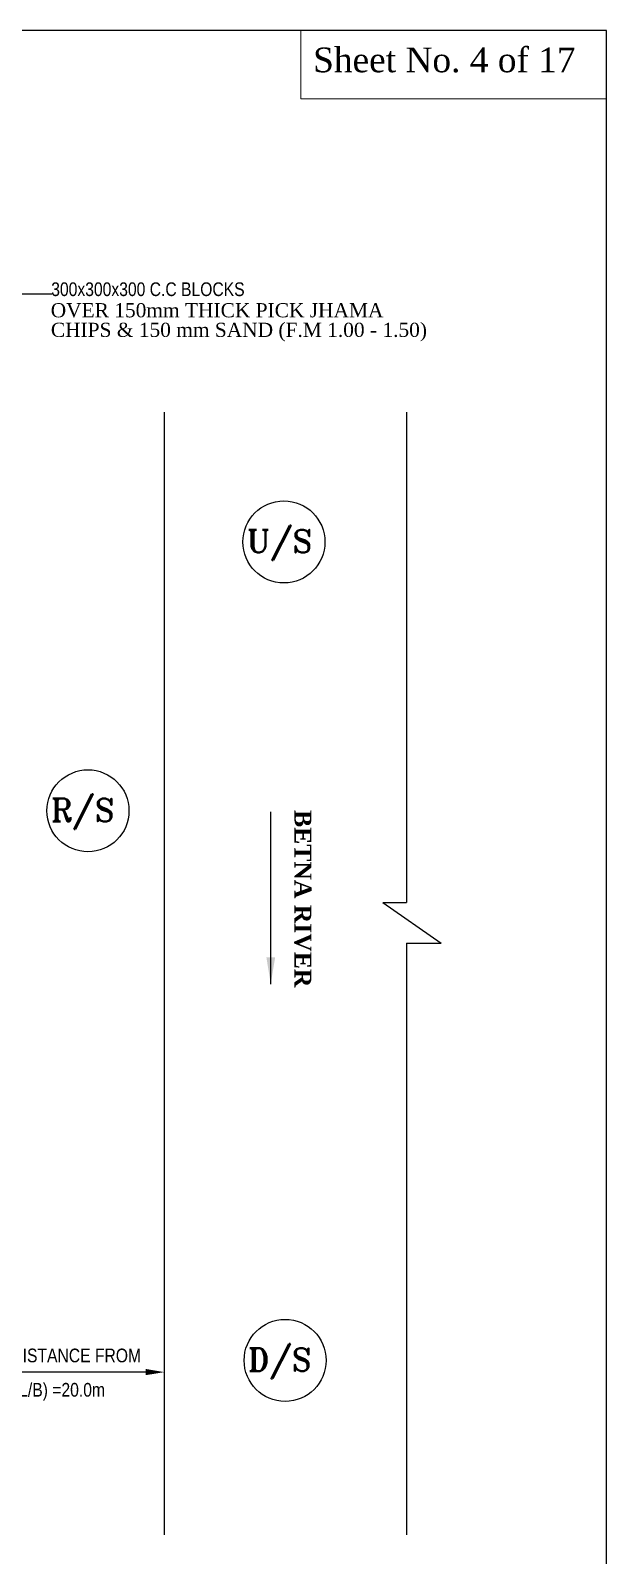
# Model space of a CAD drawing. Extents: x -298162 to 1078160, y -513173 to -216568.
# Drawn here: x 58472 to 69208, y -445351 to -416931 of the extents above; entities that cross this region are included whole.
import ezdxf

# ---------------------------------------------------------------- set-up
doc = ezdxf.new("R2010")
doc.units = 0
doc.header["$MEASUREMENT"] = 0
doc.linetypes.add('ACAD_ISO02W100', pattern=[15, 12, -3])
doc.layers.get('0').update_dxf_attribs({"linetype": 'CONTINUOUS'})
doc.layers.get('DEFPOINTS').update_dxf_attribs({"linetype": 'CONTINUOUS'})
doc.layers.add('doted', color=172, linetype='ACAD_ISO02W100', lineweight=30)
doc.layers.add('LINE', color=7, linetype='CONTINUOUS')
doc.styles.add('ARIAL', font='ARIALN.TTF')
doc.styles.add('ARIAL NARROW', font='ARIALN.TTF')
doc.styles.add('BIG', font='ROMANT.SHX')
doc.styles.get("Standard").update_dxf_attribs({"font": 'times.ttf', "height": 250})
doc.dimstyles.new('3', dxfattribs={"dimtxt": 225, "dimasz": 350, "dimexe": 100, "dimexo": 25, "dimgap": 9, "dimtad": 0, "dimdec": 0, "dimzin": 0, "dimdsep": 46, "dimtxsty": 'Standard', "dimcen": 0, "dimclrt": 256, "dimadec": 0, "dimazin": 0, "dimtfac": 1, "dimtdec": 0, "dimtofl": 0, "dimtmove": 2, "dimatfit": 3, "dimfxl": 1, "dimtolj": 1, "dimtzin": 0, "dimarcsym": 0})

# ---------------------------------------------------------------- blocks, each defined once
blk = doc.blocks.new('*D742')
at = {"layer": 'DEFPOINTS', "color": 0, "lineweight": -2}
for p in [(60966, -441366), (54681, -441693), (54681, -441933)]:
    blk.add_point(p, dxfattribs=at)
at = {"layer": 'LINE', "color": 0, "lineweight": -2}
for p, q in [((60966, -441391), (60966, -442033)), ((54681, -441718), (54681, -442033)), ((60616, -441933), (55031, -441933))]:
    blk.add_line(p, q, dxfattribs=at)
for points in [[(55031, -441874), (55031, -441991), (54681, -441933)], [(60616, -441874), (60616, -441991), (60966, -441933)]]:
    blk.add_solid(points, dxfattribs=at)
at = {"layer": 'LINE', "insert": (58060, -441640), "char_height": 250, "attachment_point": 5}
blk.add_mtext('\\A1;.', dxfattribs=at)

msp = doc.modelspace()

# ---------------------------------------------------------------- linework, layer by layer
at = {"layer": 'doted', "color": 0, "linetype": 'ByBlock', "lineweight": 13}
msp.add_lwpolyline([(69207.869, -416930.684), (63508.584, -416930.684), (63508.584, -418201.332), (69207.869, -418201.332)], close=True, dxfattribs=at)
at = {"layer": 'LINE', "color": 0}
for p, q in [((58183.894, -421837.936), (58869.266, -421837.936)), ((60966.155, -424040.373), (60966.155, -444962.851)), ((65483.374, -424040.373), (65483.374, -433184.304)), ((65036.879, -433184.304), (66125.729, -433939.104)), ((65036.879, -433184.304), (65483.374, -433184.304)), ((65483.374, -433939.104), (65483.374, -444962.851)), ((65483.374, -433939.104), (66125.729, -433939.104))]:
    msp.add_line(p, q, dxfattribs=at)
msp.add_lwpolyline([(8702.669, -459716.504), (69207.869, -459716.504), (69207.869, -416930.684), (8702.669, -416930.684)], close=True, dxfattribs=at)
for centre in [(63195.673, -426462.097), (59543.591, -431472.325), (63218.23, -441714.925)]:
    msp.add_circle(centre, 764.212, dxfattribs=at)

# ---------------------------------------------------------------- texts
at = {"color": 0, "lineweight": 13, "insert": (63547.051, -431458.615), "char_height": 316.27186, "width": 15985.72443, "attachment_point": 4, "rotation": 270}
msp.add_mtext('{\\fTimes New Roman|b1|i0|c0|p18;BETNA RIVER}', dxfattribs=at)
at = {"layer": 'doted', "color": 0, "linetype": 'ByBlock', "lineweight": 13, "insert": (63740.146, -417247.707), "char_height": 460.83533, "width": 18322.85758, "attachment_point": 1}
msp.add_mtext('{\\fTimes New Roman|b0|i0|c204|p18;Sheet No. }4{\\fTimes New Roman|b0|i0|c204|p18; of 1}7', dxfattribs=at)
at = {"layer": 'LINE', "color": 0}
for s, height, style, p in [('300x300x300 C.C BLOCKS', 255, 'ARIAL', (58858.725, -421879.7)), ('U/S', 425, 'BIG', (62503.389, -426660.289)), ('R/S', 425, 'BIG', (58851.306, -431670.518)), ('MIN. SETBACK DISTANCE FROM ', 255, 'ARIAL', (55973.372, -441750.373)), ('D/S', 425, 'BIG', (62525.946, -441913.117)), ('RIVER BANK (L/B) =20.0m ', 255, 'ARIAL NARROW', (56314.372, -442390.373))]:
    msp.add_text(s, height=height, dxfattribs=dict(at, style=style)).set_placement(p)
for s, p in [('OVER 150mm THICK PICK JHAMA', (58849.296, -422275.743)), ('CHIPS & 150 mm SAND (F.M 1.00 - 1.50)', (58851.962, -422640.875))]:
    msp.add_text(s, height=263.925, dxfattribs=at).set_placement(p)

# ---------------------------------------------------------------- dimensions: what is measured, and where the dimension line sits
dim = msp.add_linear_dim(base=(54680.87, -441932.813), p1=(60966.155, -441366.373), p2=(54680.87, -441693.018), text='.', dimstyle='3', dxfattribs=at)
dim.commit()
dim.dimension.update_dxf_attribs({"geometry": '*D742', "text_midpoint": (58060.465, -441640.123), "dimtype": 160})

# ---------------------------------------------------------------- leaders
at = {"layer": 'LINE'}
msp.add_leader([(62949.898, -434700.535), (62954.628, -431488.786)], dimstyle='3', override={"dimasz": 500, "dimgap": 9, "dimtad": 0, "dimfxl": 700}, dxfattribs=at)

doc.saveas('drawing.dxf')
